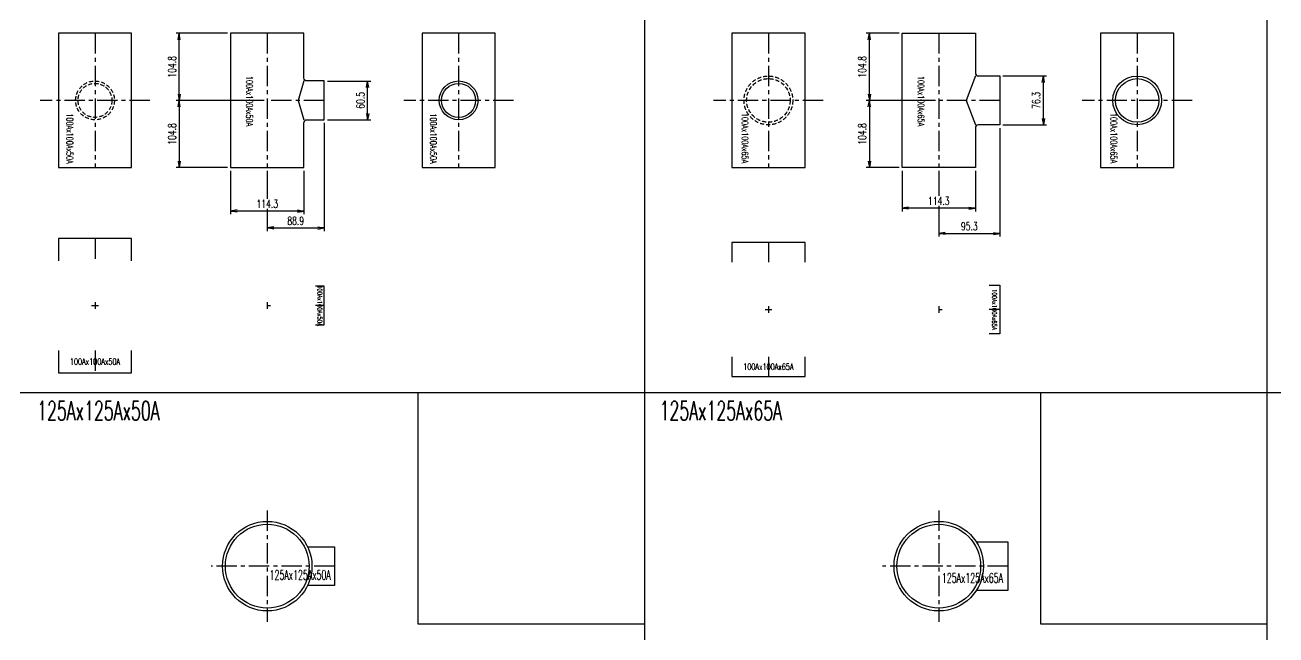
# Model space of a CAD drawing. Header units: millimetres. Extents: x 2090 to 42062, y -14812 to 2738.
# Drawn here: x 12499 to 14454, y -3500 to -2548 of the extents above; entities that cross this region are included whole.
import ezdxf

# ---------------------------------------------------------------- set-up
doc = ezdxf.new("R2010")
doc.units = ezdxf.units.MM
doc.header["$PDMODE"] = 35
doc.linetypes.add('CENTER', pattern=[50.8, 31.75, -6.35, 6.35, -6.35])
doc.linetypes.add('HIDDEN', pattern=[9.525, 6.35, -3.175])
for name, color, linetype in [('#配管（SUS)', 220, 'Continuous'), ('DIM', 1, 'Continuous'), ('skeleton', 7, 'Continuous')]:
    doc.layers.add(name, color=color, linetype=linetype)
doc.styles.add('kpk', font='romans.shx', dxfattribs={"width": 0.7, "bigfont": 'extfont2.shx'})
doc.styles.get("Standard").update_dxf_attribs({"font": 'romans.shx', "bigfont": 'extfont.shx'})
doc.dimstyles.new('1／5～KPK', dxfattribs={"dimscale": 5, "dimtxt": 2.5, "dimasz": 2, "dimexe": 1, "dimexo": 1, "dimgap": 1, "dimtad": 3, "dimdsep": 46, "dimtxsty": 'kpk', "dimblk": 'OPEN', "dimcen": 2.5, "dimclrd": 9, "dimclre": 9, "dimclrt": 4, "dimadec": 1, "dimazin": 2, "dimtfac": 1, "dimtmove": 0, "dimatfit": 2, "dimldrblk": 'OPEN', "dimfxl": 1, "dimtfill": 1, "dimlwd": -1, "dimlwe": -1, "dimarcsym": 1})

# ---------------------------------------------------------------- blocks, each defined once
blk = doc.blocks.new('_Open')
at = {"color": 0, "linetype": 'ByBlock', "lineweight": -2}
for p, q in [((-1, 0.17), (0, 0)), ((-1, -0.17), (0, 0)), ((0, 0), (-1, 0))]:
    blk.add_line(p, q, dxfattribs=at)
blk = doc.blocks.new('*D377')
at = {"layer": 'Defpoints', "color": 0, "linetype": 'ByBlock', "transparency": 16777216}
for p in [(12877.9, -2665.4), (12740.3, -2770.2), (12820.7, -2770.2)]:
    blk.add_point(p, dxfattribs=at)
at = {"layer": 'DIM', "color": 9, "transparency": 16777216}
for p, q in [((12872.9, -2665.4), (12735.3, -2665.4)), ((12740.3, -2675.4), (12740.3, -2760.2)), ((12815.7, -2770.2), (12735.3, -2770.2))]:
    blk.add_line(p, q, dxfattribs=at)
at = {"layer": 'DIM', "color": 9, "linetype": 'ByBlock', "transparency": 16777216, "xscale": 10, "yscale": 10, "zscale": 10}
for p, rotation in [((12740.3, -2665.4), 90), ((12740.3, -2770.2), 270)]:
    blk.add_blockref('_Open', p, dxfattribs=dict(at, rotation=rotation))
at = {"layer": 'DIM', "color": 4, "linetype": 'ByBlock', "transparency": 16777216, "insert": (12729.1, -2717.8), "char_height": 12.5, "attachment_point": 5, "rotation": 90, "style": 'kpk', "bg_fill": 3, "box_fill_scale": 1.1, "bg_fill_color": 256, "bg_fill_true_color": 13158600, "bg_fill_transparency": 0}
blk.add_mtext('104.8', dxfattribs=at)
blk = doc.blocks.new('*D378')
at = {"layer": 'Defpoints', "color": 0, "linetype": 'ByBlock', "transparency": 16777216}
for p in [(12740.3, -2560.6), (12820.7, -2560.6), (12877.9, -2665.4)]:
    blk.add_point(p, dxfattribs=at)
at = {"layer": 'DIM', "color": 9, "transparency": 16777216}
for p, q in [((12815.7, -2560.6), (12735.3, -2560.6)), ((12740.3, -2655.4), (12740.3, -2570.6)), ((12872.9, -2665.4), (12735.3, -2665.4))]:
    blk.add_line(p, q, dxfattribs=at)
at = {"layer": 'DIM', "color": 9, "linetype": 'ByBlock', "transparency": 16777216, "xscale": 10, "yscale": 10, "zscale": 10}
for p, rotation in [((12740.3, -2560.6), 90), ((12740.3, -2665.4), 270)]:
    blk.add_blockref('_Open', p, dxfattribs=dict(at, rotation=rotation))
at = {"layer": 'DIM', "color": 4, "linetype": 'ByBlock', "transparency": 16777216, "insert": (12729.1, -2613), "char_height": 12.5, "attachment_point": 5, "rotation": 90, "style": 'kpk', "bg_fill": 3, "box_fill_scale": 1.1, "bg_fill_color": 256, "bg_fill_true_color": 13158600, "bg_fill_transparency": 0}
blk.add_mtext('104.8', dxfattribs=at)
blk = doc.blocks.new('*D379')
at = {"layer": 'Defpoints', "color": 0, "linetype": 'ByBlock', "transparency": 16777216}
for p in [(12966.8, -2695.6), (12877.9, -2770.2), (12966.8, -2864.6)]:
    blk.add_point(p, dxfattribs=at)
at = {"layer": 'DIM', "color": 9, "transparency": 16777216}
for p, q in [((12966.8, -2700.6), (12966.8, -2869.6)), ((12877.9, -2775.2), (12877.9, -2869.6)), ((12887.9, -2864.6), (12956.8, -2864.6))]:
    blk.add_line(p, q, dxfattribs=at)
at = {"layer": 'DIM', "color": 9, "linetype": 'ByBlock', "transparency": 16777216, "xscale": 10, "yscale": 10, "zscale": 10, "rotation": 180}
blk.add_blockref('_Open', (12877.9, -2864.6), dxfattribs=at)
at = {"layer": 'DIM', "color": 9, "linetype": 'ByBlock', "transparency": 16777216, "xscale": 10, "yscale": 10, "zscale": 10}
blk.add_blockref('_Open', (12966.8, -2864.6), dxfattribs=at)
at = {"layer": 'DIM', "color": 4, "linetype": 'ByBlock', "transparency": 16777216, "insert": (12922.3, -2853.4), "char_height": 12.5, "attachment_point": 5, "style": 'kpk', "bg_fill": 3, "box_fill_scale": 1.1, "bg_fill_color": 256, "bg_fill_true_color": 13158600, "bg_fill_transparency": 0}
blk.add_mtext('88.9', dxfattribs=at)
blk = doc.blocks.new('*D380')
at = {"layer": 'Defpoints', "color": 0, "linetype": 'ByBlock', "transparency": 16777216}
for p in [(12820.7, -2770.2), (12935, -2770.2), (12820.7, -2838.1)]:
    blk.add_point(p, dxfattribs=at)
at = {"layer": 'DIM', "color": 9, "transparency": 16777216}
for p, q in [((12820.7, -2775.2), (12820.7, -2843.1)), ((12935, -2775.2), (12935, -2843.1)), ((12925, -2838.1), (12830.7, -2838.1))]:
    blk.add_line(p, q, dxfattribs=at)
at = {"layer": 'DIM', "color": 9, "linetype": 'ByBlock', "transparency": 16777216, "xscale": 10, "yscale": 10, "zscale": 10, "rotation": 180}
blk.add_blockref('_Open', (12820.7, -2838.1), dxfattribs=at)
at = {"layer": 'DIM', "color": 9, "linetype": 'ByBlock', "transparency": 16777216, "xscale": 10, "yscale": 10, "zscale": 10}
blk.add_blockref('_Open', (12935, -2838.1), dxfattribs=at)
at = {"layer": 'DIM', "color": 4, "linetype": 'ByBlock', "transparency": 16777216, "insert": (12877.9, -2826.9), "char_height": 12.5, "attachment_point": 5, "style": 'kpk', "bg_fill": 3, "box_fill_scale": 1.1, "bg_fill_color": 256, "bg_fill_true_color": 13158600, "bg_fill_transparency": 0}
blk.add_mtext('114.3', dxfattribs=at)
blk = doc.blocks.new('*D381')
at = {"layer": 'Defpoints', "color": 0, "linetype": 'ByBlock', "transparency": 16777216}
for p in [(12966.8, -2635.1), (13034.7, -2635.1), (12966.8, -2695.6)]:
    blk.add_point(p, dxfattribs=at)
at = {"layer": 'DIM', "color": 9, "transparency": 16777216}
for p, q in [((12971.8, -2635.1), (13039.7, -2635.1)), ((13034.7, -2685.6), (13034.7, -2645.1)), ((12971.8, -2695.6), (13039.7, -2695.6))]:
    blk.add_line(p, q, dxfattribs=at)
at = {"layer": 'DIM', "color": 9, "linetype": 'ByBlock', "transparency": 16777216, "xscale": 10, "yscale": 10, "zscale": 10}
for p, rotation in [((13034.7, -2635.1), 90), ((13034.7, -2695.6), 270)]:
    blk.add_blockref('_Open', p, dxfattribs=dict(at, rotation=rotation))
at = {"layer": 'DIM', "color": 4, "linetype": 'ByBlock', "transparency": 16777216, "insert": (13023.5, -2665.4), "char_height": 12.5, "attachment_point": 5, "rotation": 90, "style": 'kpk', "bg_fill": 3, "box_fill_scale": 1.1, "bg_fill_color": 256, "bg_fill_true_color": 13158600, "bg_fill_transparency": 0}
blk.add_mtext('60.5', dxfattribs=at)
blk = doc.blocks.new('*D395')
at = {"layer": 'Defpoints', "color": 0, "linetype": 'ByBlock', "transparency": 16777216}
for p in [(14022.4, -2703.5), (13927.1, -2770.2), (14022.4, -2873.1)]:
    blk.add_point(p, dxfattribs=at)
at = {"layer": 'DIM', "color": 9, "transparency": 16777216}
for p, q in [((14022.4, -2708.5), (14022.4, -2878.1)), ((13927.1, -2775.2), (13927.1, -2878.1)), ((13937.1, -2873.1), (14012.4, -2873.1))]:
    blk.add_line(p, q, dxfattribs=at)
at = {"layer": 'DIM', "color": 9, "linetype": 'ByBlock', "transparency": 16777216, "xscale": 10, "yscale": 10, "zscale": 10, "rotation": 180}
blk.add_blockref('_Open', (13927.1, -2873.1), dxfattribs=at)
at = {"layer": 'DIM', "color": 9, "linetype": 'ByBlock', "transparency": 16777216, "xscale": 10, "yscale": 10, "zscale": 10}
blk.add_blockref('_Open', (14022.4, -2873.1), dxfattribs=at)
at = {"layer": 'DIM', "color": 4, "linetype": 'ByBlock', "transparency": 16777216, "insert": (13974.8, -2861.8), "char_height": 12.5, "attachment_point": 5, "style": 'kpk', "bg_fill": 3, "box_fill_scale": 1.1, "bg_fill_color": 256, "bg_fill_true_color": 13158600, "bg_fill_transparency": 0}
blk.add_mtext('95.3', dxfattribs=at)
blk = doc.blocks.new('*D396')
at = {"layer": 'Defpoints', "color": 0, "linetype": 'ByBlock', "transparency": 16777216}
for p in [(13870, -2770.2), (13984.3, -2770.2), (13870, -2833.6)]:
    blk.add_point(p, dxfattribs=at)
at = {"layer": 'DIM', "color": 9, "transparency": 16777216}
for p, q in [((13870, -2775.2), (13870, -2838.6)), ((13984.3, -2775.2), (13984.3, -2838.6)), ((13974.3, -2833.6), (13880, -2833.6))]:
    blk.add_line(p, q, dxfattribs=at)
at = {"layer": 'DIM', "color": 9, "linetype": 'ByBlock', "transparency": 16777216, "xscale": 10, "yscale": 10, "zscale": 10, "rotation": 180}
blk.add_blockref('_Open', (13870, -2833.6), dxfattribs=at)
at = {"layer": 'DIM', "color": 9, "linetype": 'ByBlock', "transparency": 16777216, "xscale": 10, "yscale": 10, "zscale": 10}
blk.add_blockref('_Open', (13984.3, -2833.6), dxfattribs=at)
at = {"layer": 'DIM', "color": 4, "linetype": 'ByBlock', "transparency": 16777216, "insert": (13927.1, -2822.4), "char_height": 12.5, "attachment_point": 5, "style": 'kpk', "bg_fill": 3, "box_fill_scale": 1.1, "bg_fill_color": 256, "bg_fill_true_color": 13158600, "bg_fill_transparency": 0}
blk.add_mtext('114.3', dxfattribs=at)
blk = doc.blocks.new('*D397')
at = {"layer": 'Defpoints', "color": 0, "linetype": 'ByBlock', "transparency": 16777216}
for p in [(14022.4, -2627.2), (14090.5, -2627.2), (14022.4, -2703.5)]:
    blk.add_point(p, dxfattribs=at)
at = {"layer": 'DIM', "color": 9, "transparency": 16777216}
for p, q in [((14027.4, -2627.2), (14095.5, -2627.2)), ((14090.5, -2693.5), (14090.5, -2637.2)), ((14027.4, -2703.5), (14095.5, -2703.5))]:
    blk.add_line(p, q, dxfattribs=at)
at = {"layer": 'DIM', "color": 9, "linetype": 'ByBlock', "transparency": 16777216, "xscale": 10, "yscale": 10, "zscale": 10}
for p, rotation in [((14090.5, -2627.2), 90), ((14090.5, -2703.5), 270)]:
    blk.add_blockref('_Open', p, dxfattribs=dict(at, rotation=rotation))
at = {"layer": 'DIM', "color": 4, "linetype": 'ByBlock', "transparency": 16777216, "insert": (14079.2, -2665.4), "char_height": 12.5, "attachment_point": 5, "rotation": 90, "style": 'kpk', "bg_fill": 3, "box_fill_scale": 1.1, "bg_fill_color": 256, "bg_fill_true_color": 13158600, "bg_fill_transparency": 0}
blk.add_mtext('76.3', dxfattribs=at)
blk = doc.blocks.new('*D479')
at = {"layer": 'Defpoints', "color": 0, "linetype": 'ByBlock', "transparency": 16777216}
for p in [(13818.7, -2560.6), (13870, -2560.6), (13927.1, -2665.4)]:
    blk.add_point(p, dxfattribs=at)
at = {"layer": 'DIM', "color": 9, "transparency": 16777216}
for p, q in [((13865, -2560.6), (13813.7, -2560.6)), ((13818.7, -2655.4), (13818.7, -2570.6)), ((13922.1, -2665.4), (13813.7, -2665.4))]:
    blk.add_line(p, q, dxfattribs=at)
at = {"layer": 'DIM', "color": 9, "linetype": 'ByBlock', "transparency": 16777216, "xscale": 10, "yscale": 10, "zscale": 10}
for p, rotation in [((13818.7, -2560.6), 90), ((13818.7, -2665.4), 270)]:
    blk.add_blockref('_Open', p, dxfattribs=dict(at, rotation=rotation))
at = {"layer": 'DIM', "color": 4, "linetype": 'ByBlock', "transparency": 16777216, "insert": (13807.5, -2613), "char_height": 12.5, "attachment_point": 5, "rotation": 90, "style": 'kpk', "bg_fill": 3, "box_fill_scale": 1.1, "bg_fill_color": 256, "bg_fill_true_color": 13158600, "bg_fill_transparency": 0}
blk.add_mtext('104.8', dxfattribs=at)
blk = doc.blocks.new('*D480')
at = {"layer": 'Defpoints', "color": 0, "linetype": 'ByBlock', "transparency": 16777216}
for p in [(13927.1, -2665.4), (13818.7, -2770.2), (13870, -2770.2)]:
    blk.add_point(p, dxfattribs=at)
at = {"layer": 'DIM', "color": 9, "transparency": 16777216}
for p, q in [((13922.1, -2665.4), (13813.7, -2665.4)), ((13818.7, -2675.4), (13818.7, -2760.2)), ((13865, -2770.2), (13813.7, -2770.2))]:
    blk.add_line(p, q, dxfattribs=at)
at = {"layer": 'DIM', "color": 9, "linetype": 'ByBlock', "transparency": 16777216, "xscale": 10, "yscale": 10, "zscale": 10}
for p, rotation in [((13818.7, -2665.4), 90), ((13818.7, -2770.2), 270)]:
    blk.add_blockref('_Open', p, dxfattribs=dict(at, rotation=rotation))
at = {"layer": 'DIM', "color": 4, "linetype": 'ByBlock', "transparency": 16777216, "insert": (13807.5, -2717.8), "char_height": 12.5, "attachment_point": 5, "rotation": 90, "style": 'kpk', "bg_fill": 3, "box_fill_scale": 1.1, "bg_fill_color": 256, "bg_fill_true_color": 13158600, "bg_fill_transparency": 0}
blk.add_mtext('104.8', dxfattribs=at)
blk = doc.blocks.new('（SUS)100A×50A-RT-1')
at = {"layer": '#配管（SUS)', "color": 2, "linetype": 'CENTER'}
for p, q in [((0, 104.8), (0, -104.8)), ((88.9, 0), (0, 0))]:
    blk.add_line(p, q, dxfattribs=at)
at = {"layer": '#配管（SUS)', "color": 0, "linetype": 'ByBlock'}
blk.add_lwpolyline([(62.1, 30.3, -0.414214), (57.1, 35.3), (57.1, 104.8), (-57.2, 104.8), (-57.2, -104.8), (57.1, -104.8), (57.1, -35.2, -0.414214), (62.1, -30.2), (88.9, -30.2), (88.9, 30.3)], format="xyb", close=True, dxfattribs=at)
blk.add_lwpolyline([(57.1, 30.3), (48.5, 0), (57.1, -30.2)], dxfattribs=at)
at = {"layer": 'Defpoints', "color": 5, "insert": (-27.8, -1.1), "char_height": 10, "attachment_point": 5, "rotation": 270}
blk.add_mtext('{\\W0.7;100Ax100Ax50A}', dxfattribs=at)
blk = doc.blocks.new('（SUS)100A×50A-RT-2')
at = {"layer": '#配管（SUS)', "color": 2, "linetype": 'CENTER'}
for p, q in [((0, 104.8), (0, -104.8)), ((85.7, 0), (-85.7, 0))]:
    blk.add_line(p, q, dxfattribs=at)
at = {"layer": '#配管（SUS)', "color": 0, "linetype": 'ByBlock'}
blk.add_lwpolyline([(57.1, 104.8), (-57.2, 104.8), (-57.2, -104.8), (57.1, -104.8)], close=True, dxfattribs=at)
for radius in [30.3, 26.5]:
    blk.add_circle((0, 0), radius, dxfattribs=at)
at = {"layer": 'Defpoints', "color": 5, "insert": (-39.3, -59.6), "char_height": 10, "attachment_point": 5, "rotation": 270}
blk.add_mtext('{\\W0.7;100Ax100Ax50A}', dxfattribs=at)
blk = doc.blocks.new('（SUS)100A×50A-RT-4')
at = {"layer": '#配管（SUS)', "color": 2, "linetype": 'CENTER'}
for p, q in [((0, 104.8), (0, -104.8)), ((85.7, 0), (-85.7, 0))]:
    blk.add_line(p, q, dxfattribs=at)
at = {"layer": '#配管（SUS)', "color": 0, "linetype": 'ByBlock'}
blk.add_lwpolyline([(57.1, 104.8), (-57.2, 104.8), (-57.2, -104.8), (57.1, -104.8)], close=True, dxfattribs=at)
at = {"layer": '#配管（SUS)', "color": 252, "linetype": 'HIDDEN'}
for radius in [30.3, 26.5]:
    blk.add_circle((0, 0), radius, dxfattribs=at)
at = {"layer": 'Defpoints', "color": 5, "insert": (-39.3, -59.6), "char_height": 10, "attachment_point": 5, "rotation": 270}
blk.add_mtext('{\\W0.7;100Ax100Ax50A}', dxfattribs=at)
blk = doc.blocks.new('（SUS)100A×50A-RT-5')
at = {"layer": '#配管（SUS)', "color": 2, "linetype": 'CENTER'}
for p, q in [((0, 104.8), (0, 70)), ((-5.3, 0), (5.3, 0)), ((0, 5.3), (0, -5.3)), ((0, -70), (0, -104.8))]:
    blk.add_line(p, q, dxfattribs=at)
at = {"layer": '#配管（SUS)', "color": 0, "linetype": 'ByBlock'}
for points in [[(57.1, 70), (57.1, 104.8), (-57.2, 104.8), (-57.2, 70)], [(-57.2, -70), (-57.2, -104.8), (57.1, -104.8), (57.1, -70)]]:
    blk.add_lwpolyline(points, dxfattribs=at)
at = {"layer": 'Defpoints', "color": 5, "insert": (0, -87.4), "char_height": 10, "attachment_point": 5}
blk.add_mtext('{\\W0.7;100Ax100Ax50A}', dxfattribs=at)
blk = doc.blocks.new('（SUS)100A×50A-RT-6')
at = {"layer": '#配管（SUS)', "color": 2, "linetype": 'CENTER'}
for p, q in [((0, 5.3), (0, -5.3)), ((0, 0), (5.3, 0)), ((88.9, 0), (75.5, 0))]:
    blk.add_line(p, q, dxfattribs=at)
at = {"layer": '#配管（SUS)', "color": 0, "linetype": 'ByBlock'}
blk.add_lwpolyline([(75.5, -30.3), (88.9, -30.3), (88.9, 30.2), (75.5, 30.2)], dxfattribs=at)
at = {"layer": 'Defpoints', "color": 5, "insert": (82.2, 0), "char_height": 10, "attachment_point": 5, "rotation": 270}
blk.add_mtext('{\\H0.7x;\\W0.7;100Ax100Ax50A}', dxfattribs=at)
blk = doc.blocks.new('（SUS)125A×50A-RT-3')
at = {"layer": '#配管（SUS)', "color": 2, "linetype": 'CENTER'}
for p, q in [((0, 86.7), (0, -86.7)), ((104.8, 0), (-87.7, 0))]:
    blk.add_line(p, q, dxfattribs=at)
at = {"layer": '#配管（SUS)', "color": 0, "linetype": 'ByBlock'}
blk.add_lwpolyline([(63, 30.3), (104.8, 30.3), (104.8, -30.2), (63, -30.2)], dxfattribs=at)
for radius in [69.9, 65.4]:
    blk.add_circle((0, 0), radius, dxfattribs=at)
at = {"layer": 'Defpoints', "color": 5, "insert": (51.5, -13.7), "char_height": 15, "attachment_point": 5}
blk.add_mtext('{\\W0.6;125Ax125Ax50A}', dxfattribs=at)
blk = doc.blocks.new('（SUS)100A×65A-RT-1')
at = {"layer": '#配管（SUS)', "color": 2, "linetype": 'CENTER'}
for p, q in [((0, 104.8), (0, -104.8)), ((95.3, 0), (0, 0))]:
    blk.add_line(p, q, dxfattribs=at)
at = {"layer": '#配管（SUS)', "color": 0, "linetype": 'ByBlock'}
blk.add_lwpolyline([(95.3, -38.1), (62.1, -38.1, 0.414214), (57.1, -43.1), (57.1, -104.8), (-57.1, -104.8), (-57.1, 104.8), (57.1, 104.8), (57.1, 43.2, 0.414214), (62.1, 38.2), (95.3, 38.2)], format="xyb", close=True, dxfattribs=at)
blk.add_lwpolyline([(57.1, 38.2), (42.6, 0), (57.1, -38.1)], dxfattribs=at)
at = {"layer": 'Defpoints', "color": 5, "insert": (-27.8, -1.1), "char_height": 10, "attachment_point": 5, "rotation": 270}
blk.add_mtext('{\\W0.7;100Ax100Ax65A}', dxfattribs=at)
blk = doc.blocks.new('（SUS)100A×65A-RT-2')
at = {"layer": '#配管（SUS)', "color": 2, "linetype": 'CENTER'}
for p, q in [((0, 104.8), (0, -104.8)), ((85.7, 0), (-85.7, 0))]:
    blk.add_line(p, q, dxfattribs=at)
at = {"layer": '#配管（SUS)', "color": 0, "linetype": 'ByBlock'}
blk.add_lwpolyline([(-57.2, 104.8), (-57.2, -104.8), (57.2, -104.8), (57.2, 104.8)], close=True, dxfattribs=at)
for radius in [38.1, 34]:
    blk.add_circle((0, 0), radius, dxfattribs=at)
at = {"layer": 'Defpoints', "color": 5, "insert": (-36.5, -58.8), "char_height": 10, "attachment_point": 5, "rotation": 270}
blk.add_mtext('{\\W0.7;100Ax100Ax65A}', dxfattribs=at)
blk = doc.blocks.new('（SUS)100A×65A-RT-4')
at = {"layer": '#配管（SUS)', "color": 2, "linetype": 'CENTER'}
for p, q in [((0, 104.8), (0, -104.8)), ((85.7, 0), (-85.7, 0))]:
    blk.add_line(p, q, dxfattribs=at)
at = {"layer": '#配管（SUS)', "color": 0, "linetype": 'ByBlock'}
blk.add_lwpolyline([(-57.2, 104.8), (-57.2, -104.8), (57.2, -104.8), (57.2, 104.8)], close=True, dxfattribs=at)
at = {"layer": '#配管（SUS)', "color": 252, "linetype": 'HIDDEN'}
for radius in [38.1, 34]:
    blk.add_circle((0, 0), radius, dxfattribs=at)
at = {"layer": 'Defpoints', "color": 5, "insert": (-36.5, -58.8), "char_height": 10, "attachment_point": 5, "rotation": 270}
blk.add_mtext('{\\W0.7;100Ax100Ax65A}', dxfattribs=at)
blk = doc.blocks.new('（SUS)100A×65A-RT-5')
at = {"layer": '#配管（SUS)', "color": 2, "linetype": 'CENTER'}
for p, q in [((0, 104.8), (0, 74)), ((-5.3, 0), (5.3, 0)), ((0, 5.3), (0, -5.3)), ((0, -74), (0, -104.8))]:
    blk.add_line(p, q, dxfattribs=at)
at = {"layer": '#配管（SUS)', "color": 0, "linetype": 'ByBlock'}
for points in [[(57.2, 74), (57.2, 104.8), (-57.1, 104.8), (-57.1, 74)], [(-57.1, -74), (-57.1, -104.8), (57.2, -104.8), (57.2, -74)]]:
    blk.add_lwpolyline(points, dxfattribs=at)
at = {"layer": 'Defpoints', "color": 5, "insert": (0, -89.4), "char_height": 10, "attachment_point": 5}
blk.add_mtext('{\\W0.7;100Ax100Ax65A}', dxfattribs=at)
blk = doc.blocks.new('（SUS)100A×65A-RT-6')
at = {"layer": '#配管（SUS)', "color": 2, "linetype": 'CENTER'}
for p, q in [((0, 5.3), (0, -5.3)), ((0, 0), (5.3, 0)), ((95.3, 0), (78.7, 0))]:
    blk.add_line(p, q, dxfattribs=at)
at = {"layer": '#配管（SUS)', "color": 0, "linetype": 'ByBlock'}
blk.add_lwpolyline([(78.7, 38.1), (95.3, 38.1), (95.3, -38.2), (78.7, -38.2)], dxfattribs=at)
at = {"layer": 'Defpoints', "color": 5, "insert": (87, 0), "char_height": 7, "attachment_point": 5, "rotation": 270}
blk.add_mtext('{\\W0.7;100Ax100Ax65A}', dxfattribs=at)
blk = doc.blocks.new('（SUS)125A×65A-RT-3')
at = {"layer": '#配管（SUS)', "color": 2, "linetype": 'CENTER'}
for p, q in [((0, 86.7), (0, -86.7)), ((108, 0), (-87.7, 0))]:
    blk.add_line(p, q, dxfattribs=at)
at = {"layer": '#配管（SUS)', "color": 0, "linetype": 'ByBlock'}
blk.add_lwpolyline([(58.6, 38.1), (108, 38.1), (108, -38.2), (58.6, -38.2)], dxfattribs=at)
for radius in [69.9, 65.4]:
    blk.add_circle((0, 0), radius, dxfattribs=at)
at = {"layer": 'Defpoints', "color": 5, "insert": (52.6, -18.4), "char_height": 15, "attachment_point": 5}
blk.add_mtext('{\\W0.6;125Ax125Ax65A}', dxfattribs=at)

msp = doc.modelspace()

# ---------------------------------------------------------------- linework, layer by layer
at = {"layer": 'skeleton'}
for p, q in [((13467.35, 1707.568), (13467.35, -7094.106)), ((14439.858, 1707.568), (14439.858, -7094.106)), ((8325.36, -3121.689), (21142.157, -3121.689))]:
    msp.add_line(p, q, dxfattribs=at)
for points in [[(13113.841, -3121.689), (13467.35, -3121.689), (13467.35, -3483.053), (13113.841, -3483.053)], [(14086.348, -3121.689), (14439.858, -3121.689), (14439.858, -3483.053), (14086.348, -3483.053)]]:
    msp.add_lwpolyline(points, close=True, dxfattribs=at)

# ---------------------------------------------------------------- block references
at = {"layer": '#配管（SUS)'}
for name, p in [('（SUS)100A×50A-RT-4', (12608.743, -2665.372)), ('（SUS)100A×50A-RT-2', (13176.858, -2665.372)), ('（SUS)100A×65A-RT-4', (13660.874, -2665.372)), ('（SUS)100A×65A-RT-2', (14237.065, -2665.372)), ('（SUS)100A×50A-RT-5', (12608.743, -2985.76)), ('（SUS)100A×65A-RT-5', (13660.874, -2991.831)), ('（SUS)100A×50A-RT-6', (12877.887, -2985.76)), ('（SUS)100A×65A-RT-6', (13927.117, -2991.831)), ('（SUS)125A×50A-RT-3', (12877.887, -3392.605)), ('（SUS)125A×65A-RT-3', (13927.117, -3392.605))]:
    msp.add_blockref(name, p, dxfattribs=at)

# ---------------------------------------------------------------- texts
at = {"color": 71, "char_height": 30, "attachment_point": 4}
for s, insert in [('{\\W0.6;125Ax125Ax50A}', (12518.411, -3149.875)), ('{\\W0.6;125Ax125Ax65A}', (13490.908, -3149.875))]:
    msp.add_mtext(s, dxfattribs=dict(at, insert=insert))

# ---------------------------------------------------------------- dimensions: what is measured, and where the dimension line sits
at = {"layer": 'DIM', "linetype": 'ByBlock'}
for base, p1, p2, picture, middle in [((13818.708, -2560.572), (13927.117, -2665.372), (13869.967, -2560.572), '*D479', (13807.458, -2612.972)), ((12740.321, -2770.172), (12877.887, -2665.372), (12820.737, -2770.172), '*D377', (12729.071, -2717.772))]:
    dim = msp.add_linear_dim(base=base, p1=p1, p2=p2, angle=90, dimstyle='1／5～KPK', dxfattribs=at)
    dim.commit()
    dim.dimension.update_dxf_attribs({"geometry": picture, "text_midpoint": middle})
dim = msp.add_linear_dim(base=(14022.417, -2873.081), p1=(13927.117, -2770.172), p2=(14022.417, -2703.522), dimstyle='1／5～KPK', dxfattribs=at)
dim.commit()
dim.dimension.update_dxf_attribs({"geometry": '*D395', "text_midpoint": (13974.767, -2861.831)})

# ---------------------------------------------------------------- next in the draw order: dimensions: what is measured, and where the dimension line sits
for base, p1, p2, picture, middle in [((12740.321, -2560.572), (12877.887, -2665.372), (12820.737, -2560.572), '*D378', (12729.071, -2612.972)), ((14090.494, -2627.222), (14022.417, -2703.522), (14022.417, -2627.222), '*D397', (14079.244, -2665.372))]:
    dim = msp.add_linear_dim(base=base, p1=p1, p2=p2, angle=90, dimstyle='1／5～KPK', dxfattribs=at)
    dim.commit()
    dim.dimension.update_dxf_attribs({"geometry": picture, "text_midpoint": middle})
for base, p1, p2, picture, middle in [((12966.787, -2864.638), (12877.887, -2770.172), (12966.787, -2695.622), '*D379', (12922.337, -2853.388)), ((13869.967, -2833.646), (13984.267, -2770.172), (13869.967, -2770.172), '*D396', (13927.117, -2822.396))]:
    dim = msp.add_linear_dim(base=base, p1=p1, p2=p2, dimstyle='1／5～KPK', dxfattribs=at)
    dim.commit()
    dim.dimension.update_dxf_attribs({"geometry": picture, "text_midpoint": middle})

# ---------------------------------------------------------------- next in the draw order: dimensions: what is measured, and where the dimension line sits
for base, p1, p2, picture, middle in [((13034.724, -2635.122), (12966.787, -2695.622), (12966.787, -2635.122), '*D381', (13023.474, -2665.372)), ((13818.708, -2770.172), (13927.117, -2665.372), (13869.967, -2770.172), '*D480', (13807.458, -2717.772))]:
    dim = msp.add_linear_dim(base=base, p1=p1, p2=p2, angle=90, dimstyle='1／5～KPK', dxfattribs=at)
    dim.commit()
    dim.dimension.update_dxf_attribs({"geometry": picture, "text_midpoint": middle})
dim = msp.add_linear_dim(base=(12820.737, -2838.1), p1=(12935.037, -2770.172), p2=(12820.737, -2770.172), dimstyle='1／5～KPK', dxfattribs=at)
dim.commit()
dim.dimension.update_dxf_attribs({"geometry": '*D380', "text_midpoint": (12877.887, -2826.85)})

# ---------------------------------------------------------------- next in the draw order: block references
at = {"layer": '#配管（SUS)'}
for name, p in [('（SUS)100A×50A-RT-1', (12877.887, -2665.372)), ('（SUS)100A×65A-RT-1', (13927.117, -2665.372))]:
    msp.add_blockref(name, p, dxfattribs=at)

doc.saveas('drawing.dxf')
